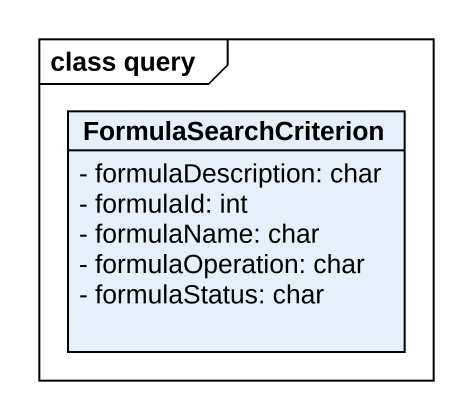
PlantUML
@startuml
mainframe class query
hide circle
hide empty members
skinparam classAttributeIconSize 0
class FormulaSearchCriterion {
  - formulaDescription: char
  - formulaId: int
  - formulaName: char
  - formulaOperation: char
  - formulaStatus: char
}
@enduml
